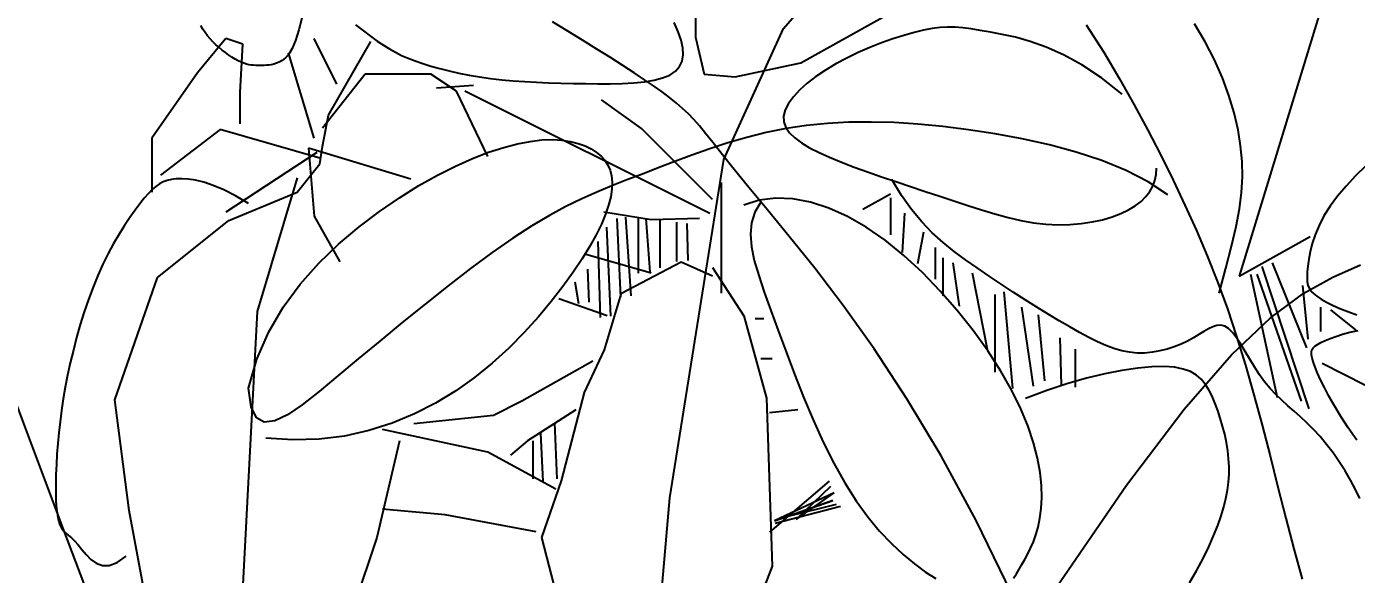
# Model space of a CAD drawing. Header units: metres. Extents: x 10 to 239, y 2 to 253.
# Drawn here: x 80.81 to 85.85, y 98.45 to 100.53 of the extents above; entities that cross this region are included whole.
import ezdxf

# ---------------------------------------------------------------- set-up
doc = ezdxf.new("R2010")
doc.units = ezdxf.units.M
doc.header["$MEASUREMENT"] = 0
doc.layers.get('Defpoints').update_dxf_attribs({"color": 9})
for name, color, linetype in [('-cotas', 252, 'Continuous'), ('1', 7, 'Continuous'), ('cot200', 9, 'Continuous')]:
    doc.layers.add(name, color=color, linetype=linetype)
doc.layers.add('barrera', color=7, linetype='Continuous', lineweight=0, true_color=0x9dbb63)
doc.layers.add('bloques ARBOLES', color=7, linetype='Continuous', true_color=0xb8d897)
doc.styles.get("Standard").update_dxf_attribs({"font": 'arial.ttf'})
doc.dimstyles.get("Standard").update_dxf_attribs({"dimtxt": 0.18, "dimasz": 0.18, "dimexe": 0.18, "dimexo": 0.0625, "dimgap": 0.09, "dimtad": 0, "dimtih": 1, "dimtoh": 1, "dimdec": 4, "dimzin": 0, "dimdsep": 46, "dimtxsty": 'Standard', "dimcen": 0.09, "dimadec": 0, "dimazin": 0, "dimtfac": 1, "dimtdec": 4, "dimtofl": 0, "dimtmove": 0, "dimatfit": 3, "dimfxl": 1, "dimtolj": 1, "dimtzin": 0, "dimarcsym": 0})

# ---------------------------------------------------------------- blocks, each defined once
blk = doc.blocks.new('A$C6F4E7DED')
for p, q in [((1262.8, 1894.6), (1111.6, 2071.3)), ((700.9, 1991.2), (806.4, 1646.4)), ((1245.7, 1860.4), (1123, 1928.8)), ((1351.2, 1926), (1351.2, 1886.1)), ((1745.2, 1907.8), (1748.6, 1893.5)), ((840.3, 1881.4), (851.2, 1899.5)), ((959.6, 1898.4), (942, 1870.9)), ((1055.5, 1891), (1065.9, 1892.8)), ((1065.9, 1892.8), (1075, 1894.3)), ((1075, 1894.3), (1083.3, 1895.3)), ((1083.3, 1895.3), (1091, 1895.9)), ((1091, 1895.9), (1098.5, 1896)), ((1098.5, 1896), (1106, 1895.6)), ((1106, 1895.6), (1113.9, 1894.6)), ((1113.9, 1894.6), (1122.5, 1892.9)), ((1122.5, 1892.9), (1132.1, 1890.6)), ((1322.7, 1763.5), (1262.8, 1894.6)), ((1368.4, 1891.5), (1372.6, 1900.8)), ((1479.2, 1892), (1494.5, 1901.3)), ((1691.8, 1898.3), (1684, 1892.2)), ((1748.6, 1893.5), (1752, 1882.6)), ((1842.6, 1890.8), (1844.8, 1894.2)), ((1844.8, 1894.2), (1846.8, 1897.8)), ((830.9, 1863.2), (840.3, 1881.4)), ((999.8, 1876.1), (1015.8, 1881.8)), ((1015.8, 1881.8), (1030.5, 1885.9)), ((1030.5, 1885.9), (1043.7, 1888.8)), ((1043.7, 1888.8), (1055.5, 1891)), ((1132.1, 1890.6), (1142.5, 1887.7)), ((1142.5, 1887.7), (1153.5, 1884.2)), ((1153.5, 1884.2), (1164.9, 1880.2)), ((1164.9, 1880.2), (1176.5, 1875.6)), ((1351.2, 1886.1), (1342.6, 1849)), ((1363.8, 1875.2), (1365.4, 1883)), ((1365.4, 1883), (1368.4, 1891.5)), ((1450, 1874), (1464.3, 1882.9)), ((1464.3, 1882.9), (1479.2, 1892)), ((1670.2, 1882.1), (1663.9, 1878)), ((1676.8, 1886.9), (1670.2, 1882.1)), ((1719.1, 1807.7), (1676.4, 1881.8)), ((1684, 1892.2), (1676.8, 1886.9)), ((1710.6, 1839), (1733.4, 1884.6)), ((1752, 1882.6), (1755.4, 1874.6)), ((1804.7, 1878.9), (1821.8, 1884.6)), ((1821.8, 1884.6), (1850.4, 1850.4)), ((1831.8, 1878.5), (1834.8, 1881.4)), ((1834.8, 1881.4), (1837.6, 1884.4)), ((1837.6, 1884.4), (1840.2, 1887.5)), ((1840.2, 1887.5), (1842.6, 1890.8)), ((942, 1870.9), (926.1, 1844.2)), ((963.9, 1858.2), (982.5, 1868.4)), ((982.5, 1868.4), (999.8, 1876.1)), ((1176.5, 1875.6), (1188.1, 1870.5)), ((1188.1, 1870.5), (1199.5, 1865.1)), ((1363.5, 1868.2), (1363.8, 1875.2)), ((1364.6, 1861.9), (1363.5, 1868.2)), ((1436.5, 1865.5), (1450, 1874)), ((1645.7, 1867.8), (1639.2, 1865)), ((1651.8, 1870.9), (1645.7, 1867.8)), ((1657.9, 1874.2), (1651.8, 1870.9)), ((1663.9, 1878), (1657.9, 1874.2)), ((1733.4, 1784.9), (1759.1, 1870.4)), ((1755.4, 1874.6), (1758.8, 1868.9)), ((1758.8, 1868.9), (1762.1, 1865.2)), ((1807.6, 1830.5), (1804.7, 1878.9)), ((1812.6, 1864), (1815.8, 1865.9)), ((1815.8, 1865.9), (1819, 1868.1)), ((1819, 1868.1), (1822.3, 1870.5)), ((1822.3, 1870.5), (1825.5, 1873)), ((1825.5, 1873), (1828.7, 1875.7)), ((1828.7, 1875.7), (1831.8, 1878.5)), ((823, 1845.2), (830.9, 1863.2)), ((944.2, 1845.2), (963.9, 1858.2)), ((1199.5, 1865.1), (1210.5, 1859.2)), ((1210.5, 1859.2), (1220.9, 1853)), ((1220.9, 1853), (1230.4, 1846.5)), ((1311.3, 1846.2), (1245.7, 1860.4)), ((1367.2, 1856.5), (1364.6, 1861.9)), ((1371.3, 1851.9), (1367.2, 1856.5)), ((1412.6, 1850.2), (1423.9, 1857.6)), ((1423.9, 1857.6), (1436.5, 1865.5)), ((1607.4, 1854.6), (1598.1, 1852.3)), ((1616.3, 1857.1), (1607.4, 1854.6)), ((1624.5, 1859.7), (1616.3, 1857.1)), ((1632.2, 1862.3), (1624.5, 1859.7)), ((1639.2, 1865), (1632.2, 1862.3)), ((1762.1, 1865.2), (1765.3, 1862.7)), ((1765.3, 1862.7), (1768.4, 1861.1)), ((1768.4, 1861.1), (1771.2, 1860)), ((1771.2, 1860), (1773.9, 1859.1)), ((1773.9, 1859.1), (1776.4, 1858.4)), ((1776.4, 1858.4), (1778.8, 1858)), ((1778.8, 1858), (1781.1, 1857.8)), ((1781.1, 1857.8), (1783.3, 1857.6)), ((1783.3, 1857.6), (1785.5, 1857.6)), ((1785.5, 1857.6), (1787.6, 1857.6)), ((1787.6, 1857.6), (1789.7, 1857.6)), ((1789.7, 1857.6), (1791.9, 1857.6)), ((1791.9, 1857.6), (1794.1, 1857.8)), ((1794.1, 1857.8), (1796.4, 1858)), ((1796.4, 1858), (1798.8, 1858.4)), ((1798.8, 1858.4), (1801.2, 1859)), ((1801.2, 1859), (1803.9, 1859.8)), ((1803.9, 1859.8), (1806.6, 1860.9)), ((1806.6, 1860.9), (1809.6, 1862.3)), ((1809.6, 1862.3), (1812.6, 1864)), ((816.5, 1827.4), (823, 1845.2)), ((926.1, 1844.2), (911.6, 1818.2)), ((923.4, 1828.8), (944.2, 1845.2)), ((1230.4, 1846.5), (1239.1, 1839.8)), ((1239.1, 1839.8), (1246.6, 1833.1)), ((1342.6, 1849), (1311.3, 1846.2)), ((1376.9, 1848.1), (1371.3, 1851.9)), ((1384.1, 1845.1), (1376.9, 1848.1)), ((1392.6, 1842.8), (1384.1, 1845.1)), ((1402.4, 1841.3), (1392.6, 1842.8)), ((1393.1, 1837.1), (1402.3, 1843.4)), ((1402.3, 1843.4), (1412.6, 1850.2)), ((1413.1, 1840.2), (1402.4, 1841.3)), ((1424.6, 1839.6), (1413.1, 1840.2)), ((1436.6, 1839.4), (1424.6, 1839.6)), ((1449, 1839.4), (1436.6, 1839.4)), ((1461.5, 1839.5), (1449, 1839.4)), ((1473.9, 1839.7), (1461.5, 1839.5)), ((1486.2, 1840), (1473.9, 1839.7)), ((1498.4, 1840.4), (1486.2, 1840)), ((1510.5, 1840.9), (1498.4, 1840.4)), ((1522.3, 1841.5), (1510.5, 1840.9)), ((1534, 1842.4), (1522.3, 1841.5)), ((1545.4, 1843.4), (1534, 1842.4)), ((1556.6, 1844.7), (1545.4, 1843.4)), ((1567.5, 1846.3), (1556.6, 1844.7)), ((1578.1, 1848.1), (1567.5, 1846.3)), ((1588.3, 1850.1), (1578.1, 1848.1)), ((1598.1, 1852.3), (1588.3, 1850.1)), ((1590.8, 1831.9), (1616.5, 1849)), ((1616.5, 1849), (1682.1, 1849)), ((1682.1, 1849), (1724.9, 1794.9)), ((1850.4, 1850.4), (1896, 1784.9)), ((811.3, 1810.1), (816.5, 1827.4)), ((1246.6, 1833.1), (1252.9, 1826.3)), ((1252.9, 1826.3), (1257.8, 1819.7)), ((1336.9, 1709.4), (1582.2, 1831.9)), ((1377.2, 1825.5), (1384.7, 1831.2)), ((1384.7, 1831.2), (1393.1, 1837.1)), ((1559.4, 1766.4), (1590.8, 1831.9)), ((1573.7, 1837.6), (1610.8, 1834.8)), ((1807.6, 1799.1), (1807.6, 1830.5)), ((911.6, 1818.2), (897.9, 1792.7)), ((1257.8, 1819.7), (1261.2, 1813.2)), ((1261.2, 1813.2), (1262.8, 1806.9)), ((1358.3, 1809.1), (1364.1, 1814.6)), ((1364.1, 1814.6), (1370.3, 1820)), ((1370.3, 1820), (1377.2, 1825.5)), ((1405.4, 1794.6), (1445.3, 1823.1)), ((807.4, 1793.2), (811.3, 1810.1)), ((1128.2, 1798.8), (1152.1, 1800.4)), ((1152.1, 1800.4), (1175.2, 1801)), ((1175.2, 1801), (1197.5, 1800.7)), ((1197.5, 1800.7), (1219, 1799.6)), ((1219, 1799.6), (1240, 1797.5)), ((1262.6, 1801.1), (1260.6, 1795.5)), ((1262.8, 1806.9), (1262.6, 1801.1)), ((1347.3, 1797.1), (1352.9, 1803.4)), ((1352.9, 1803.4), (1358.3, 1809.1)), ((1724.9, 1776.3), (1719.1, 1807.7)), ((804.8, 1777), (807.4, 1793.2)), ((897.9, 1792.7), (884.9, 1767.6)), ((1023.6, 1784.1), (1050.9, 1789.1)), ((1050.9, 1789.1), (1077.6, 1793.2)), ((1077.6, 1793.2), (1103.4, 1796.4)), ((1103.4, 1796.4), (1128.2, 1798.8)), ((1240, 1797.5), (1260.4, 1794.4)), ((1256.9, 1790.2), (1251.7, 1785)), ((1260.6, 1795.5), (1256.9, 1790.2)), ((1260.4, 1794.4), (1280.3, 1790.4)), ((1280.3, 1790.4), (1299.7, 1785.5)), ((1333.5, 1780), (1341.1, 1789.4)), ((1334.1, 1723.4), (1405.4, 1794.6)), ((1341.1, 1789.4), (1347.3, 1797.1)), ((1727.7, 1764.9), (1827.5, 1793.4)), ((1827.5, 1793.4), (1887.4, 1747.8)), ((803.3, 1761.5), (804.8, 1777)), ((969.6, 1770.8), (996.3, 1778)), ((996.3, 1778), (1023.6, 1784.1)), ((1236.8, 1775.2), (1227.3, 1770.4)), ((1244.9, 1780.1), (1236.8, 1775.2)), ((1251.7, 1785), (1244.9, 1780.1)), ((1299.7, 1785.5), (1318.6, 1780)), ((1318.6, 1780), (1336.9, 1774.1)), ((1324.1, 1768.2), (1333.5, 1780)), ((1336.9, 1774.1), (1354.7, 1767.8)), ((1455.8, 1774), (1450.4, 1770.6)), ((1461.9, 1777), (1455.8, 1774)), ((1468.7, 1779.5), (1461.9, 1777)), ((1476.4, 1781.5), (1468.7, 1779.5)), ((1485, 1782.8), (1476.4, 1781.5)), ((1494.5, 1783.4), (1485, 1782.8)), ((1505.1, 1783), (1494.5, 1783.4)), ((1516.7, 1781.6), (1505.1, 1783)), ((1529.5, 1779.2), (1516.7, 1781.6)), ((1543.4, 1775.6), (1529.5, 1779.2)), ((1558.5, 1770.7), (1543.4, 1775.6)), ((1636.4, 1743.6), (1739.1, 1774.9)), ((1727.7, 1759.2), (1724.9, 1776.3)), ((1739.1, 1774.9), (1733.4, 1706.5)), ((1896, 1784.9), (1896, 1730.7)), ((803, 1746.1), (803.3, 1761.5)), ((884.9, 1767.6), (872.5, 1742.6)), ((919.6, 1752.4), (943.8, 1762.3)), ((943.8, 1762.3), (969.6, 1770.8)), ((1204.9, 1760.8), (1192.2, 1755.9)), ((1216.7, 1765.6), (1204.9, 1760.8)), ((1227.3, 1770.4), (1216.7, 1765.6)), ((1312.3, 1753.5), (1324.1, 1768.2)), ((1376.9, 1424.4), (1322.7, 1763.5)), ((1354.7, 1767.8), (1371.8, 1761.4)), ((1371.8, 1761.4), (1388.5, 1755)), ((1442, 1762.6), (1438.9, 1757.9)), ((1445.8, 1766.8), (1442, 1762.6)), ((1450.4, 1770.6), (1445.8, 1766.8)), ((1574.6, 1764.4), (1558.5, 1770.7)), ((1591.7, 1756.8), (1574.6, 1764.4)), ((1730.6, 1770.6), (1821.8, 1710.8)), ((679.6, 1756.7), (689.8, 1746.9)), ((689.8, 1746.9), (699.2, 1736.8)), ((803.9, 1730.5), (803, 1746.1)), ((889.5, 1748.4), (889.1, 1754.7)), ((890.8, 1742.4), (889.5, 1748.4)), ((897.4, 1740.9), (919.6, 1752.4)), ((1164.7, 1746.1), (1150.3, 1741.3)), ((1178.8, 1751), (1164.7, 1746.1)), ((1192.2, 1755.9), (1178.8, 1751)), ((1297.6, 1735.4), (1312.3, 1753.5)), ((1388.5, 1755), (1404.4, 1748.8)), ((1404.4, 1748.8), (1419.9, 1742.9)), ((1435.2, 1746.9), (1434.6, 1740.6)), ((1436.6, 1752.7), (1435.2, 1746.9)), ((1438.9, 1757.9), (1436.6, 1752.7)), ((1609.6, 1747.8), (1591.7, 1756.8)), ((1628.3, 1737.2), (1609.6, 1747.8)), ((1750.5, 1730.7), (1727.7, 1759.2)), ((699.2, 1736.8), (707.7, 1726.7)), ((872.5, 1742.6), (860.6, 1717.6)), ((877.7, 1727.9), (897.4, 1740.9)), ((892.9, 1736.7), (890.8, 1742.4)), ((895.9, 1731.3), (892.9, 1736.7)), ((1135.7, 1736.4), (1121, 1731.5)), ((1150.3, 1741.3), (1135.7, 1736.4)), ((1144.6, 1727.3), (1154.4, 1743.3)), ((1279.4, 1713.2), (1297.6, 1735.4)), ((1325.5, 1740.4), (1325.5, 1629.3)), ((1419.9, 1742.9), (1435, 1737)), ((1434.6, 1740.6), (1434.9, 1733.6)), ((1434.9, 1733.6), (1436, 1726)), ((1435, 1737), (1450, 1730.8)), ((1647.8, 1725.1), (1628.3, 1737.2)), ((1750.5, 1745), (1790.5, 1611)), ((1812.2, 1727), (1824, 1733)), ((1824, 1733), (1834.5, 1737.4)), ((1834.5, 1737.4), (1843.9, 1740.6)), ((1843.9, 1740.6), (1852.2, 1742.7)), ((1852.2, 1742.7), (1859.5, 1743.8)), ((1859.5, 1743.8), (1865.9, 1744.2)), ((1865.9, 1744.2), (1871.5, 1744)), ((1871.5, 1744), (1876.4, 1743.5)), ((1876.4, 1743.5), (1880.8, 1742.5)), ((1880.8, 1742.5), (1884.8, 1741.1)), ((1884.8, 1741.1), (1888.5, 1739.1)), ((1888.5, 1739.1), (1892.1, 1736.5)), ((1892.1, 1736.5), (1895.7, 1733.3)), ((1895.7, 1733.3), (1899.5, 1729.3)), ((707.7, 1726.7), (715.1, 1716.7)), ((806, 1714), (803.9, 1730.5)), ((899.7, 1726.2), (895.9, 1731.3)), ((904.6, 1721.4), (899.7, 1726.2)), ((910.4, 1717), (904.6, 1721.4)), ((1092.1, 1721.9), (1078.1, 1717.3)), ((1106.4, 1726.7), (1092.1, 1721.9)), ((1121, 1731.5), (1106.4, 1726.7)), ((1134.6, 1713.3), (1144.6, 1727.3)), ((1155.6, 1728.7), (1183.6, 1713.4)), ((1155.6, 1724.9), (1155.6, 1688)), ((1217.5, 1714.8), (1235.8, 1720.7)), ((1235.8, 1720.7), (1253.6, 1724.1)), ((1253.6, 1724.1), (1270.8, 1724.7)), ((1270.8, 1724.7), (1287.2, 1722.6)), ((1285.6, 1720.5), (1291.7, 1710.6)), ((1287.2, 1722.6), (1302.7, 1717.7)), ((1436, 1726), (1438.2, 1717.6)), ((1450, 1730.8), (1465.2, 1724)), ((1465.2, 1724), (1481, 1716.4)), ((1667.8, 1711.3), (1647.8, 1725.1)), ((1819, 1702.2), (1750.5, 1730.7)), ((1799, 1719.3), (1812.2, 1727)), ((1899.5, 1729.3), (1903.6, 1724.6)), ((1903.6, 1724.6), (1908.1, 1719)), ((715.1, 1716.7), (721.3, 1706.8)), ((721.3, 1706.8), (726.2, 1697.2)), ((809.3, 1696.2), (806, 1714)), ((860.6, 1717.6), (849.2, 1692.4)), ((917.2, 1712.9), (910.4, 1717)), ((925, 1709.2), (917.2, 1712.9)), ((933.7, 1705.9), (925, 1709.2)), ((1051, 1708.9), (1037.9, 1705.4)), ((1064.4, 1712.9), (1051, 1708.9)), ((1078.1, 1717.3), (1064.4, 1712.9)), ((1124.3, 1700.9), (1134.6, 1713.3)), ((1141.6, 1709.6), (1144.1, 1670.1)), ((1180, 1695.6), (1198.8, 1706.4)), ((1198.8, 1706.4), (1217.5, 1714.8)), ((1257.3, 1686.4), (1279.4, 1713.2)), ((1291.7, 1710.6), (1295.1, 1700)), ((1395.7, 1703.1), (1442.9, 1710.7)), ((1438.2, 1717.6), (1441.3, 1708.5)), ((1441.3, 1708.5), (1445.4, 1698.6)), ((1481, 1716.4), (1497.6, 1707.4)), ((1497.6, 1707.4), (1515.2, 1697)), ((1688.3, 1695.8), (1667.8, 1711.3)), ((1733.4, 1706.5), (1707.7, 1660.9)), ((1908.1, 1719), (1912.9, 1712.6)), ((1912.9, 1712.6), (1918.1, 1705.4)), ((726.2, 1697.2), (730.1, 1688)), ((813.8, 1676.5), (809.3, 1696.2)), ((943.3, 1703), (933.7, 1705.9)), ((953.6, 1700.8), (943.3, 1703)), ((964.5, 1699.2), (953.6, 1700.8)), ((975.9, 1698.2), (964.5, 1699.2)), ((987.7, 1698), (975.9, 1698.2)), ((999.9, 1698.7), (987.7, 1698)), ((1012.3, 1700.1), (999.9, 1698.7)), ((1025, 1702.4), (1012.3, 1700.1)), ((1037.9, 1705.4), (1025, 1702.4)), ((1113.8, 1690), (1124.3, 1700.9)), ((1161.1, 1682.5), (1180, 1695.6)), ((1295.1, 1700), (1296.1, 1688.5)), ((1347.3, 1704.4), (1395.7, 1703.1)), ((1360, 1699.3), (1358.8, 1662.3)), ((1370.2, 1700.5), (1370.2, 1661.1)), ((1386.8, 1703.1), (1386.8, 1654.7)), ((1400.8, 1704.4), (1397, 1650.9)), ((1408.5, 1705.6), (1408.5, 1649.6)), ((1421.2, 1705.6), (1416.1, 1626.7)), ((1430.1, 1704.4), (1426.3, 1625.4)), ((1440.3, 1695.5), (1436.5, 1606.3)), ((1445.4, 1698.6), (1450.7, 1687.9)), ((1515.2, 1697), (1534.2, 1684.7)), ((1708.8, 1678.6), (1688.3, 1695.8)), ((1890.3, 1645.2), (1819, 1702.2)), ((1918.1, 1705.4), (1923.4, 1697.4)), ((1923.4, 1697.4), (1928.8, 1688.7)), ((730.1, 1688), (733, 1679.2)), ((806.4, 1646.4), (735.1, 1686.3)), ((849.2, 1692.4), (838.3, 1666.9)), ((1091.8, 1671.3), (1102.9, 1680.2)), ((1102.9, 1680.2), (1113.8, 1690)), ((1122.5, 1690.5), (1128.8, 1658.7)), ((1142.2, 1667.2), (1161.1, 1682.5)), ((1231.7, 1654.5), (1257.3, 1686.4)), ((1296.1, 1688.5), (1295.1, 1676)), ((1449.2, 1681.4), (1446.7, 1605.1)), ((1450.7, 1687.9), (1457.2, 1676.4)), ((1534.2, 1684.7), (1554.8, 1670.3)), ((1928.8, 1688.7), (1934.3, 1679.3)), ((1934.3, 1679.3), (1939.7, 1669.3)), ((733, 1679.2), (735.1, 1671)), ((735.1, 1671), (736.5, 1663.5)), ((819.5, 1654.4), (813.8, 1676.5)), ((838.3, 1666.9), (828, 1640.7)), ((1080.5, 1662.9), (1091.8, 1671.3)), ((1111, 1675.2), (1111, 1643.4)), ((1123.8, 1650.1), (1142.2, 1667.2)), ((1295.1, 1676), (1292.2, 1662.2)), ((1395.7, 1649.6), (1462, 1668.7)), ((1457.2, 1676.4), (1464.9, 1663.9)), ((1554.8, 1670.3), (1576.5, 1654.2)), ((1728.6, 1659.5), (1708.8, 1678.6)), ((1939.7, 1669.3), (1945, 1658.5)), ((712.3, 1645.6), (684.7, 1657.8)), ((783.5, 1656.1), (736.4, 1513.5)), ((736.5, 1663.5), (737.5, 1656.6)), ((737.5, 1656.6), (738, 1650.7)), ((773.3, 1659.9), (738.9, 1574.6)), ((826.4, 1629.3), (819.5, 1654.4)), ((1057, 1646.6), (1068.8, 1654.7)), ((1068.8, 1654.7), (1080.5, 1662.9)), ((1093.2, 1659.9), (1086.8, 1616.6)), ((1103.4, 1665), (1103.4, 1626.8)), ((1203.2, 1617.1), (1231.7, 1654.5)), ((1292.2, 1662.2), (1287.8, 1647.2)), ((1334.1, 1655.2), (1302.7, 1606.8)), ((1365.5, 1660.9), (1334.1, 1646.7)), ((1425.4, 1629.6), (1365.5, 1660.9)), ((1459.4, 1653.4), (1458.2, 1620.3)), ((1464.9, 1663.9), (1473.9, 1650.5)), ((1576.5, 1654.2), (1599.1, 1636.8)), ((1747.3, 1638.5), (1728.6, 1659.5)), ((1945, 1658.5), (1950, 1647.2)), ((741.6, 1629.4), (712.3, 1645.6)), ((738, 1641.3), (737.4, 1637.6)), ((738, 1650.7), (738.2, 1645.6)), ((738.2, 1645.6), (738, 1641.3)), ((788.6, 1648.5), (744, 1521.2)), ((795, 1648.5), (768.2, 1525)), ((828, 1640.7), (818.1, 1613.9)), ((1044.9, 1638.6), (1057, 1646.6)), ((1074, 1649.8), (1058.8, 1573.4)), ((1105.9, 1631.6), (1123.8, 1650.1)), ((1287.8, 1647.2), (1282.2, 1630.5)), ((1472.2, 1640.7), (1468.4, 1619.1)), ((1473.9, 1650.5), (1484.1, 1636.1)), ((1933.1, 1522.7), (1890.3, 1645.2)), ((1950, 1647.2), (1954.8, 1635.4)), ((728.5, 1626.3), (724.2, 1623.6)), ((731.9, 1629), (728.5, 1626.3)), ((734.4, 1631.6), (731.9, 1629)), ((736.2, 1634.5), (734.4, 1631.6)), ((737.4, 1637.6), (736.2, 1634.5)), ((742.7, 1637), (737.6, 1583.5)), ((774.8, 1604.9), (741.6, 1629.4)), ((1020.9, 1622.9), (1032.9, 1630.6)), ((1032.9, 1630.6), (1044.9, 1638.6)), ((1042.2, 1630.7), (1033.3, 1533.9)), ((1051.1, 1628.1), (1051.1, 1550.4)), ((1088.9, 1612), (1105.9, 1631.6)), ((1282.2, 1630.5), (1275.6, 1612.2)), ((1442.5, 1572.6), (1425.4, 1629.6)), ((1484.1, 1636.1), (1495.7, 1621.1)), ((1599.1, 1636.8), (1622.1, 1618.6)), ((1764.3, 1615.6), (1747.3, 1638.5)), ((1954.8, 1635.4), (1959.4, 1623.1)), ((714.7, 1612.8), (689.2, 1592.5)), ((705.4, 1614.2), (697.3, 1611)), ((712.6, 1617.5), (705.4, 1614.2)), ((718.9, 1620.6), (712.6, 1617.5)), ((724.2, 1623.6), (718.9, 1620.6)), ((724.9, 1615.4), (724.9, 1591.2)), ((818.1, 1613.9), (808.8, 1586.1)), ((997.6, 1608.4), (1009.1, 1615.5)), ((1009.1, 1615.5), (1020.9, 1622.9)), ((1024.4, 1615.4), (1012.9, 1536.4)), ((1172.2, 1573.6), (1203.2, 1617.1)), ((1439.6, 1606.8), (1488.1, 1623.9)), ((1495.7, 1621.1), (1508.6, 1605.6)), ((1622.1, 1618.6), (1645.1, 1600)), ((1778.9, 1590.6), (1764.3, 1615.6)), ((1959.4, 1623.1), (1963.7, 1610.6)), ((697.3, 1611), (688.3, 1607.9)), ((814, 1567.7), (774.8, 1604.9)), ((976.1, 1595.6), (986.6, 1601.7)), ((986.6, 1601.7), (997.6, 1608.4)), ((1007.8, 1607.7), (1001.4, 1541.5)), ((1072.9, 1591.9), (1088.9, 1612)), ((1275.6, 1612.2), (1268.3, 1592.1)), ((1302.7, 1606.8), (1279.9, 1524.1)), ((1282.8, 1603.7), (1291.3, 1603.7)), ((1508.6, 1605.6), (1522.8, 1590)), ((1645.1, 1600), (1667.6, 1581.5)), ((1790.5, 1611), (1804.7, 1337.5)), ((1963.7, 1610.6), (1967.7, 1597.9)), ((695.2, 1590.3), (686.9, 1592.2)), ((702.7, 1588.3), (695.2, 1590.3)), ((709.3, 1586.1), (702.7, 1588.3)), ((715.2, 1584), (709.3, 1586.1)), ((808.8, 1586.1), (799.9, 1557.2)), ((808.8, 1584.8), (812.9, 1590.1)), ((812.9, 1590.1), (816.9, 1594.2)), ((816.9, 1594.2), (820.8, 1596.5)), ((820.8, 1596.5), (824.6, 1597.5)), ((824.6, 1597.5), (828.6, 1597.2)), ((828.6, 1597.2), (832.7, 1595.8)), ((832.7, 1595.8), (837, 1593.7)), ((837, 1593.7), (841.6, 1590.9)), ((841.6, 1590.9), (846.6, 1587.9)), ((846.6, 1587.9), (852.1, 1584.7)), ((957, 1585), (966.3, 1590)), ((966.3, 1590), (976.1, 1595.6)), ((1058.3, 1571.6), (1072.9, 1591.9)), ((1268.3, 1592.1), (1260.4, 1570.6)), ((1522.8, 1590), (1538.2, 1574.5)), ((1790.7, 1563.4), (1778.9, 1590.6)), ((1967.7, 1597.9), (1971.4, 1585.1)), ((720.2, 1581.9), (715.2, 1584)), ((724.4, 1579.9), (720.2, 1581.9)), ((727.7, 1578.1), (724.4, 1579.9)), ((730.3, 1576.4), (727.7, 1578.1)), ((732.2, 1574.6), (730.3, 1576.4)), ((733.3, 1572.6), (732.2, 1574.6)), ((800.2, 1571.1), (804.6, 1578.3)), ((804.6, 1578.3), (808.8, 1584.8)), ((852.1, 1584.7), (858, 1581.5)), ((858, 1581.5), (864.4, 1578.5)), ((864.4, 1578.5), (871.3, 1575.8)), ((871.3, 1575.8), (878.4, 1573.5)), ((878.4, 1573.5), (885.8, 1571.6)), ((924, 1571.7), (931.8, 1574)), ((931.8, 1574), (939.9, 1577)), ((939.9, 1577), (948.3, 1580.7)), ((948.3, 1580.7), (957, 1585)), ((970.8, 1573.4), (970.8, 1535.2)), ((986.1, 1584.8), (984.8, 1537.7)), ((1139.3, 1523.5), (1172.2, 1573.6)), ((1538.2, 1574.5), (1554.8, 1559.4)), ((1667.6, 1581.5), (1689.3, 1563.5)), ((1971.4, 1585.1), (1974.7, 1572.3)), ((723, 1559.4), (632.3, 1513)), ((730, 1555.2), (731.7, 1560.1)), ((731.7, 1560.1), (733, 1564.2)), ((733, 1564.2), (733.7, 1567.6)), ((733.8, 1570.3), (733.3, 1572.6)), ((733.7, 1567.6), (733.8, 1570.3)), ((790.9, 1555.5), (795.7, 1563.3)), ((795.7, 1563.3), (800.2, 1571.1)), ((861.5, 1513.2), (814, 1567.7)), ((885.8, 1571.6), (893.3, 1570.2)), ((893.3, 1570.2), (901, 1569.5)), ((901, 1569.5), (908.6, 1569.5)), ((908.6, 1569.5), (916.3, 1570.2)), ((916.3, 1570.2), (924, 1571.7)), ((1045.3, 1551.4), (1058.3, 1571.6)), ((1260.4, 1570.6), (1251.9, 1548.2)), ((1274.2, 1563.8), (1285.6, 1563.8)), ((1462.4, 1529.8), (1442.5, 1572.6)), ((1453.9, 1561.2), (1525.2, 1521.3)), ((1554.8, 1559.4), (1572.6, 1545)), ((1689.3, 1563.5), (1709.6, 1546.5)), ((1799, 1534.1), (1790.7, 1563.4)), ((1974.7, 1572.3), (1977.8, 1559.8)), ((1977.8, 1559.8), (1980.4, 1547.4)), ((724.6, 1542.5), (727.6, 1549.3)), ((727.6, 1549.3), (730, 1555.2)), ((780.8, 1540.5), (786, 1547.7)), ((786, 1547.7), (790.9, 1555.5)), ((799.9, 1557.2), (791.5, 1527.5)), ((844.2, 1543.2), (849.1, 1547.4)), ((849.1, 1547.4), (855.1, 1550.8)), ((855.1, 1550.8), (862.3, 1553.4)), ((862.3, 1553.4), (871.1, 1555.2)), ((871.1, 1555.2), (881.5, 1555.9)), ((881.5, 1555.9), (893.9, 1555.7)), ((893.9, 1555.7), (908, 1554.4)), ((908, 1554.4), (923.8, 1552.1)), ((923.8, 1552.1), (941, 1548.7)), ((941, 1548.7), (959.4, 1544.2)), ((1034.1, 1531.9), (1045.3, 1551.4)), ((1251.9, 1548.2), (1242.8, 1525.4)), ((1709.6, 1546.5), (1728.4, 1530.9)), ((1980.4, 1547.4), (1982.8, 1535.3)), ((716.3, 1526.2), (720.8, 1534.8)), ((720.8, 1534.8), (724.6, 1542.5)), ((769.6, 1527.8), (775.3, 1533.9)), ((775.3, 1533.9), (780.8, 1540.5)), ((836.7, 1532.5), (840.2, 1538.2)), ((840.2, 1538.2), (844.2, 1543.2)), ((959.4, 1544.2), (978.9, 1538.6)), ((978.9, 1538.6), (999.2, 1531.8)), ((1572.6, 1545), (1591.5, 1531.5)), ((1796.5, 1515.7), (1799, 1534.1)), ((1982.8, 1535.3), (1984.8, 1523.5)), ((710.8, 1516.6), (716.3, 1526.2)), ((757.5, 1516.7), (763.6, 1522.2)), ((763.6, 1522.2), (769.6, 1527.8)), ((791.5, 1527.5), (783.3, 1497.1)), ((830.6, 1519.4), (833.5, 1526.2)), ((833.5, 1526.2), (836.7, 1532.5)), ((999.2, 1531.8), (1020.3, 1523.9)), ((1025, 1513.4), (1034.1, 1531.9)), ((1105, 1466.4), (1139.3, 1523.5)), ((1242.8, 1525.4), (1233.2, 1502.6)), ((1279.9, 1524.1), (1274.2, 1356)), ((1485.3, 1441.5), (1462.4, 1529.8)), ((1525.2, 1521.3), (1553.7, 1507)), ((1591.5, 1531.5), (1611.6, 1519.2)), ((1728.4, 1530.9), (1745.3, 1517.7)), ((1918.8, 1411.6), (1933.1, 1522.7)), ((1984.8, 1523.5), (1986.5, 1512)), ((704.4, 1506), (710.8, 1516.6)), ((744.9, 1505.6), (751.2, 1511.3)), ((751.2, 1511.3), (757.5, 1516.7)), ((825.2, 1504.3), (827.8, 1512)), ((827.8, 1512), (830.6, 1519.4)), ((919.2, 1437), (861.5, 1513.2)), ((1017.8, 1495.9), (1025, 1513.4)), ((1248.5, 1512.5), (1277, 1509.6)), ((1471, 1512.7), (1519.5, 1481.4)), ((1553.7, 1507), (1633.6, 1498.5)), ((1611.6, 1519.2), (1632.8, 1508.4)), ((1632.8, 1508.4), (1655.1, 1499.2)), ((1745.3, 1517.7), (1760.1, 1507.6)), ((1760.1, 1507.6), (1772.9, 1501.5)), ((1791.2, 1504.6), (1796.5, 1515.7)), ((1986.5, 1512), (1988, 1500.6)), ((688.3, 1482), (696.9, 1494.5)), ((696.9, 1494.5), (704.4, 1506)), ((725.2, 1485.7), (731.8, 1493)), ((731.8, 1493), (738.4, 1499.6)), ((738.4, 1499.6), (744.9, 1505.6)), ((783.3, 1497.1), (775.3, 1466.3)), ((820.8, 1488.1), (822.9, 1496.3)), ((822.9, 1496.3), (825.2, 1504.3)), ((1012.3, 1479.4), (1017.8, 1495.9)), ((1233.2, 1502.6), (1223.1, 1480.3)), ((1492.6, 1499.4), (1490, 1443.3)), ((1559.4, 1470), (1665, 1492.8)), ((1655.1, 1499.2), (1678.4, 1491.7)), ((1772.9, 1501.5), (1783.3, 1500.2)), ((1783.3, 1500.2), (1791.2, 1504.6)), ((1988, 1500.6), (1989.3, 1489.6)), ((718.6, 1477.7), (725.2, 1485.7)), ((817.8, 1471.6), (819.1, 1479.9)), ((819.1, 1479.9), (820.8, 1488.1)), ((1008.3, 1464.1), (1012.3, 1479.4)), ((1223.1, 1480.3), (1212.5, 1459.1)), ((1506.6, 1489.2), (1504, 1440.8)), ((1514.2, 1481.5), (1514.2, 1443.3)), ((1519.5, 1481.4), (1536.6, 1467.1)), ((1647.8, 1481.4), (1670.7, 1384.5)), ((1678.4, 1491.7), (1702.8, 1486.3)), ((1702.8, 1486.3), (1728.2, 1483.2)), ((1728.2, 1483.2), (1754.6, 1482.4)), ((1754.6, 1482.4), (1781.9, 1484.2)), ((1989.3, 1489.6), (1990.3, 1478.7)), ((706, 1460.4), (712.2, 1469.3)), ((712.2, 1469.3), (718.6, 1477.7)), ((775.3, 1466.3), (767.4, 1435.2)), ((816.9, 1463.5), (817.8, 1471.6)), ((1069.9, 1401.7), (1105, 1466.4)), ((1491, 1432.9), (1559.4, 1470)), ((1990.3, 1478.7), (1991.1, 1468.1)), ((1991.1, 1468.1), (1991.7, 1457.7)), ((700.1, 1451.3), (706, 1460.4)), ((816.4, 1455.6), (816.9, 1463.5)), ((816.4, 1447.8), (816.4, 1455.6)), ((1005.8, 1449.8), (1008.3, 1464.1)), ((1212.5, 1459.1), (1201.5, 1439.3)), ((1991.7, 1457.7), (1992.1, 1447.7)), ((689.6, 1432.8), (694.6, 1442.1)), ((694.6, 1442.1), (700.1, 1451.3)), ((816.9, 1440), (816.4, 1447.8)), ((817.9, 1432), (816.9, 1440)), ((1004.4, 1436.6), (1005.8, 1449.8)), ((1217.1, 1441.2), (1277, 1389.9)), ((1505.2, 1384.5), (1485.3, 1441.5)), ((1992.1, 1447.7), (1992.3, 1438.1)), ((685.2, 1423.6), (689.6, 1432.8)), ((767.4, 1435.2), (759.5, 1404.1)), ((819.5, 1423.8), (817.9, 1432)), ((989.5, 1334.7), (919.2, 1437)), ((1004.1, 1424.6), (1004.4, 1436.6)), ((1201.5, 1439.3), (1190.1, 1421.4)), ((1250.4, 1402.6), (1212.2, 1429.3)), ((1212.2, 1429.3), (1272.1, 1401.3)), ((1216, 1435.7), (1250.4, 1402.6)), ((1992.3, 1429.1), (1992.1, 1420.9)), ((1992.3, 1438.1), (1992.3, 1429.1)), ((821.6, 1415.2), (819.5, 1423.8)), ((824.4, 1406.2), (821.6, 1415.2)), ((1004.7, 1413.7), (1004.1, 1424.6)), ((1005.9, 1403.9), (1004.7, 1413.7)), ((1190.1, 1421.4), (1178.4, 1405.3)), ((1205.7, 1415.6), (1271.3, 1398.5)), ((1256.8, 1406.4), (1209.7, 1417.9)), ((1272.1, 1401.3), (1213.5, 1421.7)), ((1213.5, 1421.7), (1256.8, 1406.4)), ((1399.7, 1162.2), (1376.9, 1424.4)), ((1602.2, 1407.3), (1665, 1413)), ((1991.5, 1413.4), (1990.7, 1407)), ((1992.1, 1420.9), (1991.5, 1413.4)), ((759.5, 1404.1), (751.4, 1373.3)), ((827.8, 1396.6), (824.4, 1406.2)), ((1007.6, 1395.1), (1005.9, 1403.9)), ((1034.6, 1328.9), (1069.9, 1401.7)), ((1178.4, 1405.3), (1166.6, 1391.1)), ((1510.9, 1390.2), (1602.2, 1407.3)), ((1896, 1289), (1918.8, 1411.6)), ((1989.6, 1401.6), (1988.2, 1397.3)), ((1990.7, 1407), (1989.6, 1401.6)), ((831.9, 1386.2), (827.8, 1396.6)), ((836.7, 1375.3), (831.9, 1386.2)), ((1009.9, 1387.3), (1007.6, 1395.1)), ((1012.4, 1380.3), (1009.9, 1387.3)), ((1166.6, 1391.1), (1154.8, 1378.5)), ((1979.6, 1386.7), (1976.6, 1384.2)), ((1982.2, 1388.9), (1979.6, 1386.7)), ((1984.5, 1391.3), (1982.2, 1388.9)), ((1986.5, 1394), (1984.5, 1391.3)), ((1988.2, 1397.3), (1986.5, 1394)), ((751.4, 1373.3), (743.2, 1342.9)), ((842.3, 1363.7), (836.7, 1375.3)), ((1015.3, 1373.9), (1012.4, 1380.3)), ((1018.2, 1368.1), (1015.3, 1373.9)), ((1154.8, 1378.5), (1143.1, 1367.5)), ((1488.1, 1318.9), (1505.2, 1384.5)), ((1670.7, 1384.5), (1713.4, 1256.2)), ((1969.9, 1377.4), (1966.1, 1372.7)), ((1973.4, 1381.2), (1969.9, 1377.4)), ((1976.6, 1384.2), (1973.4, 1381.2)), ((848.7, 1351.7), (842.3, 1363.7)), ((1021.2, 1362.7), (1018.2, 1368.1)), ((1024.1, 1357.6), (1021.2, 1362.7)), ((1143.1, 1367.5), (1131.7, 1358.1)), ((1930.7, 1359.4), (1921.7, 1366)), ((1938.7, 1356.5), (1930.7, 1359.4)), ((1957.1, 1362.7), (1951.8, 1358.8)), ((1961.9, 1367.6), (1957.1, 1362.7)), ((1966.1, 1372.7), (1961.9, 1367.6)), ((856, 1339.3), (848.7, 1351.7)), ((1026.9, 1352.7), (1024.1, 1357.6)), ((1029.6, 1348.1), (1026.9, 1352.7)), ((1032.4, 1343.7), (1029.6, 1348.1)), ((1120.7, 1350), (1110.2, 1343.4)), ((1131.7, 1358.1), (1120.7, 1350)), ((1274.2, 1356), (1314.1, 1253.4)), ((1945.6, 1356.6), (1938.7, 1356.5)), ((1951.8, 1358.8), (1945.6, 1356.6))]:
    blk.add_line(p, q)
blk = doc.blocks.new('asddsd')
at = {"layer": 'bloques ARBOLES', "xscale": -0.00378276582045174, "yscale": 0.00378276582045174, "zscale": 0.00378276582045174}
blk.add_blockref('A$C6F4E7DED', (70.0692, 9.5477, 1.2423), dxfattribs=at)
blk = doc.blocks.new('*D80')
at = {"layer": '-cotas', "color": 0, "lineweight": -2, "transparency": 16777216}
for p, q in [((35.934, 118.4929), (35.9273, 96.0178)), ((88.7846, 118.4772), (88.778, 96.0022)), ((36.1074, 96.1978), (61.0308, 96.1904)), ((88.598, 96.1822), (63.6746, 96.1896))]:
    blk.add_line(p, q, dxfattribs=at)
at = {"layer": '-cotas', "color": 0, "transparency": 16777216}
for points in [[(36.1074, 96.2278), (36.1074, 96.1678), (35.9274, 96.1978)], [(88.598, 96.2122), (88.598, 96.1522), (88.778, 96.1822)]]:
    blk.add_solid(points, dxfattribs=at)
at = {"layer": 'Defpoints', "color": 0, "transparency": 16777216}
for p in [(35.934, 118.5554), (88.7846, 118.5397), (88.778, 96.1822)]:
    blk.add_point(p, dxfattribs=at)
at = {"layer": '-cotas', "color": 0, "transparency": 16777216, "insert": (62.3527, 96.19), "char_height": 0.5, "attachment_point": 5}
blk.add_mtext('\\A1;52.8506', dxfattribs=at)

msp = doc.modelspace()

# ---------------------------------------------------------------- linework, layer by layer
at = {"layer": 'barrera'}
for points, knots in [([(75.74284, 83.80593), (75.89193, 89.61884), (75.56165, 96.24427), (78.39904, 102.87886), (87.61077, 103.05108), (90.19518, 105.25882), (88.83637, 107.3807)], [0.1293999, 0.1293999, 0.1293999, 0.1293999, 1, 2, 3, 4, 4, 4, 4]), ([(90.10405, 104.62796), (90.09643, 104.6131), (90.08867, 104.59834), (89.92633, 104.29679), (89.72319, 104.04841), (89.26656, 103.62453), (89.01285, 103.4473), (88.47214, 103.13985), (88.18455, 103.00949), (87.19084, 102.6332), (86.41991, 102.45878), (84.83655, 102.17051), (84.01918, 102.05315), (82.44328, 101.76844), (81.68558, 101.60041), (80.6561, 101.24414), (80.31779, 101.09794), (79.67592, 100.73935), (79.37481, 100.51445), (78.82619, 99.98743), (78.58052, 99.68598), (77.89225, 98.61806), (77.53875, 97.70461), (77.18053, 96.10385), (77.08994, 95.54345), (76.95736, 94.35348), (76.91439, 93.71858), (76.81712, 91.44167), (76.81459, 89.52164), (76.71951, 85.99383), (76.68465, 84.95283), (76.65905, 83.80593)], [5.1390175, 5.1390175, 5.1390175, 5.1390175, 5.1460084, 5.1460084, 5.2828064, 5.2828064, 5.4196044, 5.4196044, 5.5564024, 5.5564024, 5.8699539, 5.8699539, 6.1835055, 6.1835055, 6.497057, 6.497057, 6.6723546, 6.6723546, 6.8743734, 6.8743734, 7.0763922, 7.0763922, 7.504627, 7.504627, 7.7127699, 7.7127699, 7.9209128, 7.9209128, 8.3845027, 8.3845027, 8.5557008, 8.5557008, 8.5557008, 8.5557008])]:
    msp.add_open_spline(points, degree=3, knots=knots, dxfattribs=at)
at = {"layer": 'cot200'}
msp.add_open_spline([(87.50495, 83.80593), (83.20343, 92.2462), (79.8048, 100.85933), (77.32539, 109.64844)], degree=3, dxfattribs=at)
msp.add_open_spline([(83.57738, 109.55945), (85.43068, 104.5297), (87.62816, 99.61053), (89.90867, 95.3384), (92.3573, 90.75133), (94.90166, 86.91023), (97.54056, 83.80593)], degree=3, knots=[0.53209812, 0.53209812, 0.53209812, 0.53209812, 0.8873596, 0.8873596, 0.8873596, 1.26881168, 1.26881168, 1.26881168, 1.26881168], dxfattribs=at)

# ---------------------------------------------------------------- block references
at = {"layer": '1', "lineweight": 0}
msp.add_blockref('asddsd', (18.38943, 83.80593), dxfattribs=at)

# ---------------------------------------------------------------- dimensions: what is measured, and where the dimension line sits
at = {"layer": '-cotas'}
dim = msp.add_aligned_dim(p1=(35.93402, 118.55536), p2=(88.78463, 118.53971), distance=-22.35753, dimstyle='Standard', override={"dimtxt": 0.5}, dxfattribs=at)
dim.commit()
dim.dimension.update_dxf_attribs({"geometry": '*D80', "text_midpoint": (62.3527, 96.19001)})

doc.saveas('drawing.dxf')
